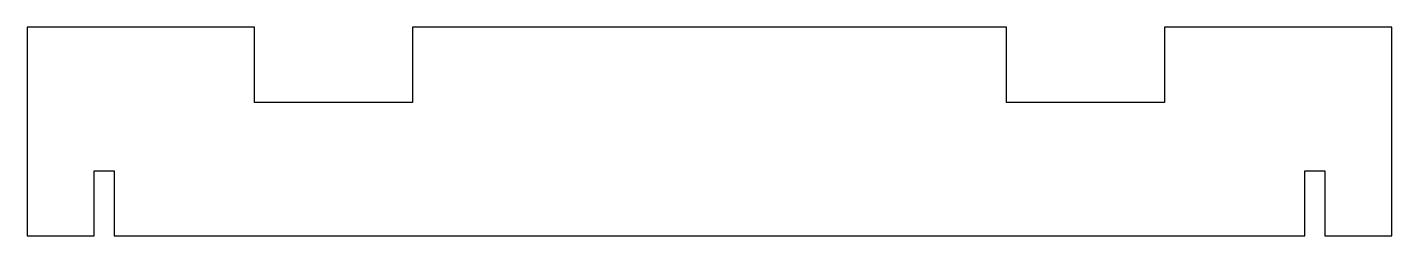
# Model space of a CAD drawing. Header units: metres. Extents: x 0 to 362, y 0 to 55.
import ezdxf

# ---------------------------------------------------------------- set-up
doc = ezdxf.new("R2010")
doc.units = ezdxf.units.M

msp = doc.modelspace()

# ---------------------------------------------------------------- linework, layer by layer
for p, q in [((59.95, 54.9285), (-0.449997, 54.9285)), ((-0.449997, 54.9285), (-0.449997, -0.449997)), ((59.95, 34.9285), (59.95, 54.9285)), ((259.95, 54.9285), (102.05, 54.9285)), ((102.05, 54.9285), (102.05, 34.9285)), ((259.95, 34.9285), (259.95, 54.9285)), ((362.45, 54.9285), (302.05, 54.9285)), ((302.05, 54.9285), (302.05, 34.9285)), ((362.45, -0.449997), (362.45, 54.9285)), ((102.05, 34.9285), (59.95, 34.9285)), ((302.05, 34.9285), (259.95, 34.9285)), ((17.35, 16.7893), (22.65, 16.7893)), ((17.35, -0.449997), (17.35, 16.7893)), ((22.65, 16.7893), (22.65, -0.449997)), ((339.35, -0.449997), (339.35, 16.7893)), ((339.35, 16.7893), (344.65, 16.7893)), ((344.65, 16.7893), (344.65, -0.449997)), ((-0.449997, -0.449997), (17.35, -0.449997)), ((22.65, -0.449997), (339.35, -0.449997)), ((344.65, -0.449997), (362.45, -0.449997))]:
    msp.add_line(p, q)

doc.saveas('drawing.dxf')
